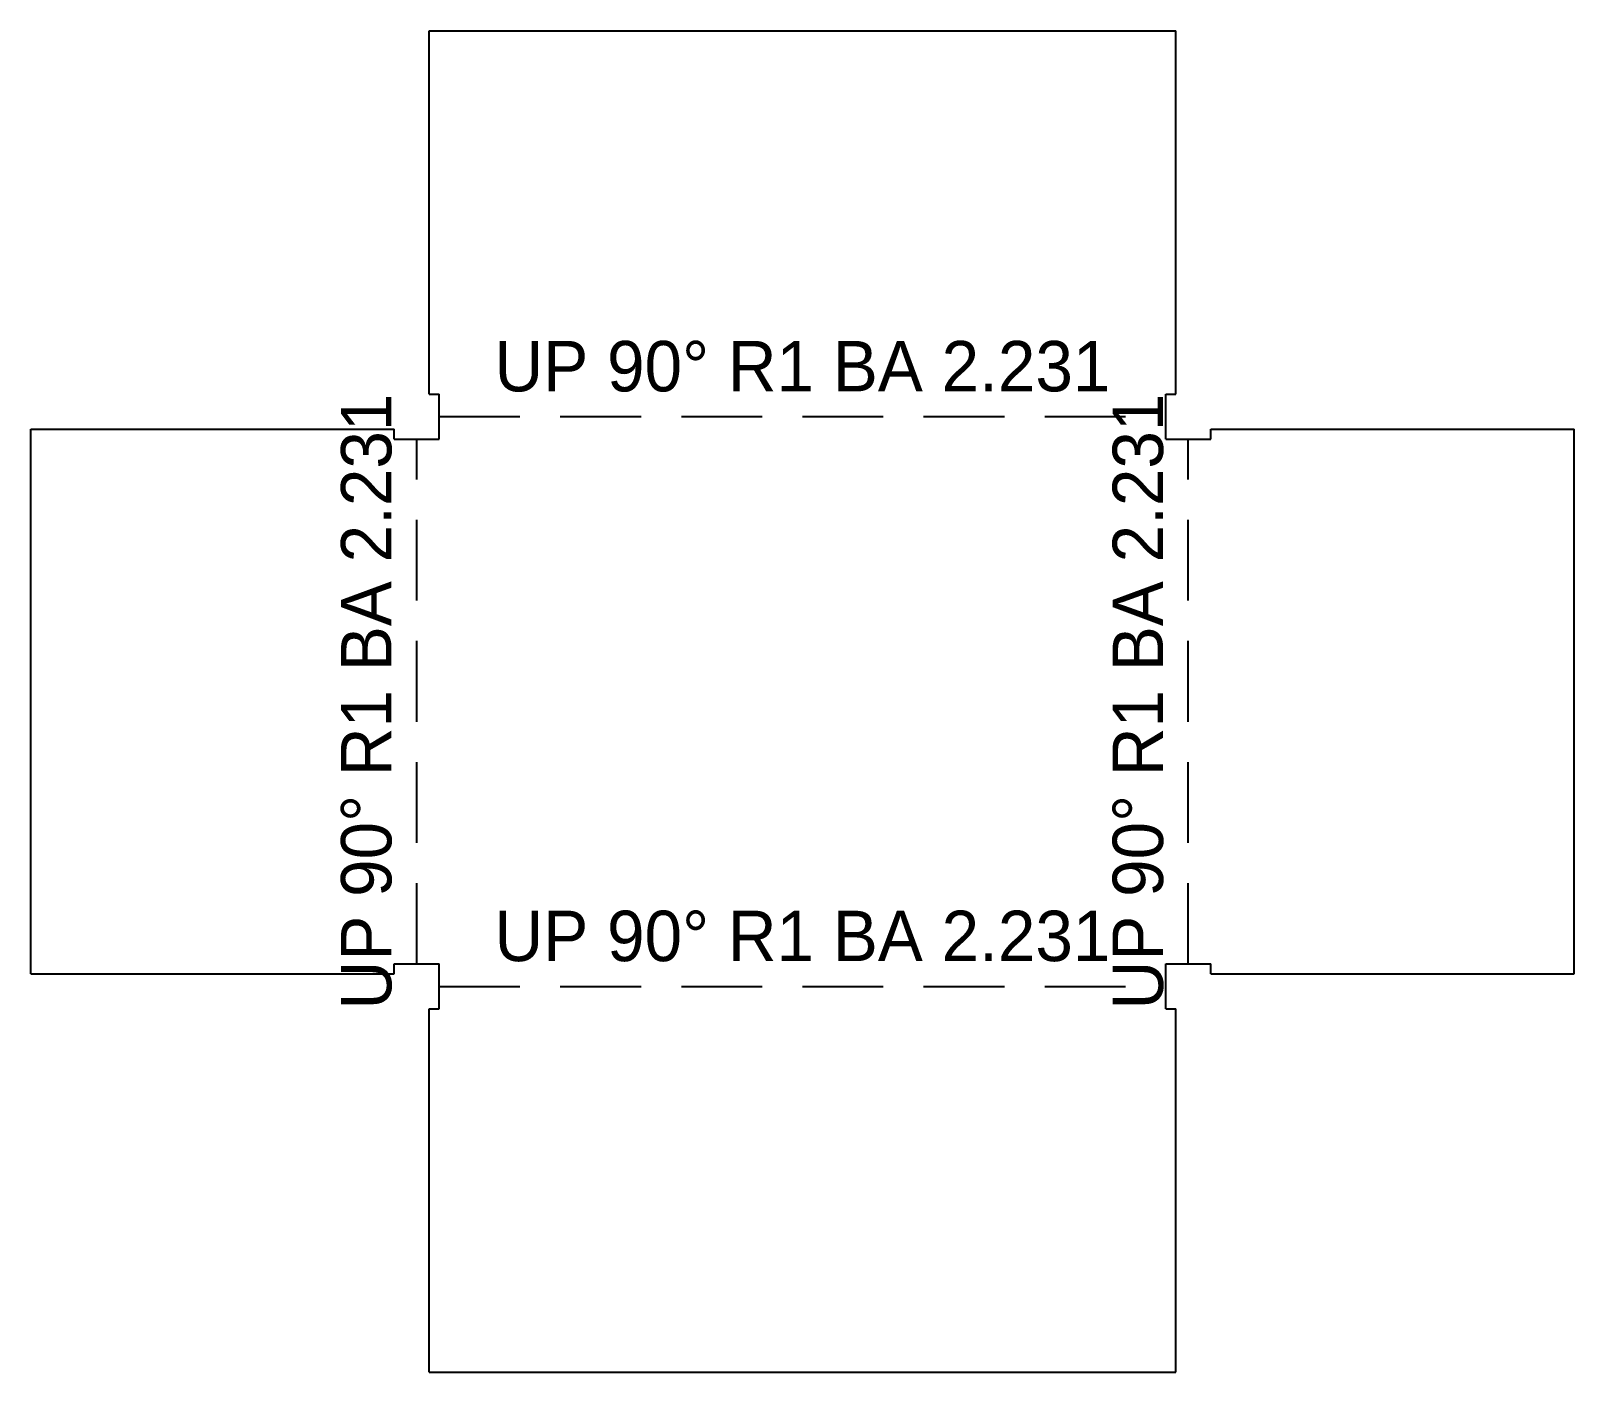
# Model space of a CAD drawing. Extents: x 0 to 76.5, y 0 to 66.5.
import ezdxf
from ezdxf.enums import TextEntityAlignment as Align

# ---------------------------------------------------------------- set-up
doc = ezdxf.new("R2010")
doc.units = 0
doc.linetypes.add('DASHED', pattern=[6, 4, -2])
for name, color, linetype in [('BEND_UP', 5, 'DASHED'), ('NOTES', 2, 'CONTINUOUS'), ('OUTLINE', 7, 'CONTINUOUS')]:
    doc.layers.add(name, color=color, linetype=linetype)

msp = doc.modelspace()

# ---------------------------------------------------------------- linework, layer by layer
at = {"layer": 'BEND_UP'}
for p, q in [((20.231, 47.346), (56.231, 47.346)), ((19.115, 20.231), (19.115, 46.231)), ((57.346, 20.231), (57.346, 46.231)), ((20.231, 19.115), (56.231, 19.115))]:
    msp.add_line(p, q, dxfattribs=at)
at = {"layer": 'OUTLINE'}
for p, q in [((19.731, 48.461), (19.731, 66.461)), ((19.731, 66.461), (56.731, 66.461)), ((56.731, 48.461), (56.731, 66.461)), ((19.731, 48.461), (20.231, 48.461)), ((20.231, 46.231), (20.231, 48.461)), ((56.231, 46.231), (56.231, 48.461)), ((56.231, 48.461), (56.731, 48.461)), ((0, 19.731), (0, 46.731)), ((0, 46.731), (18, 46.731)), ((18, 46.231), (18, 46.731)), ((58.461, 46.231), (58.461, 46.731)), ((58.461, 46.731), (76.461, 46.731)), ((76.461, 19.731), (76.461, 46.731)), ((18, 46.231), (20.231, 46.231)), ((56.231, 46.231), (58.461, 46.231)), ((18, 19.731), (18, 20.231)), ((18, 20.231), (20.231, 20.231)), ((20.231, 18), (20.231, 20.231)), ((56.231, 18), (56.231, 20.231)), ((56.231, 20.231), (58.461, 20.231)), ((58.461, 19.731), (58.461, 20.231)), ((0, 19.731), (18, 19.731)), ((58.461, 19.731), (76.461, 19.731)), ((19.731, 0), (19.731, 18)), ((19.731, 18), (20.231, 18)), ((56.231, 18), (56.731, 18)), ((56.731, 0), (56.731, 18)), ((19.731, 0), (56.731, 0))]:
    msp.add_line(p, q, dxfattribs=at)

# ---------------------------------------------------------------- texts
at = {"layer": 'NOTES'}
for p in [(38.231, 49.846), (38.231, 21.615)]:
    msp.add_text('UP 90%%d R1 BA 2.231', height=2.5, dxfattribs=at).set_placement(p, align=Align.MIDDLE_CENTER)
for p in [(16.615, 33.231), (54.846, 33.231)]:
    msp.add_text('UP 90%%d R1 BA 2.231', height=2.5, rotation=90, dxfattribs=at).set_placement(p, align=Align.MIDDLE_CENTER)

doc.saveas('drawing.dxf')
